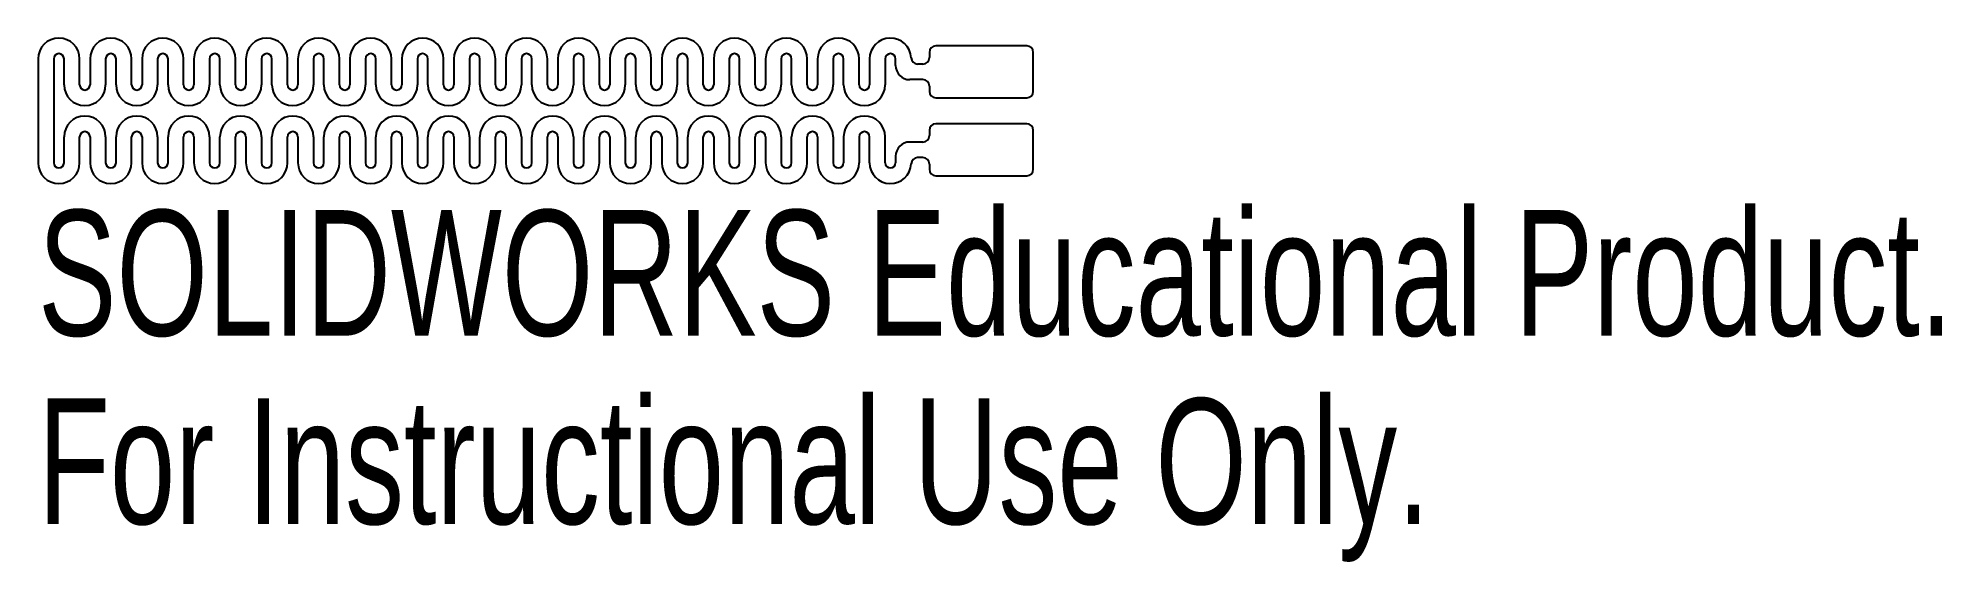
# Model space of a CAD drawing. Header units: millimetres. Extents: x -36.3 to 37, y -17.4 to 2.8.
import ezdxf

# ---------------------------------------------------------------- set-up
doc = ezdxf.new("R2010")
doc.units = ezdxf.units.MM
doc.styles.add('SLDTEXTSTYLE0', font='TXT', dxfattribs={"width": 0.7})

msp = doc.modelspace()

# ---------------------------------------------------------------- linework, layer by layer
at = {"color": 7, "linetype": 'Continuous', "lineweight": 25}
for p, q in [((-2, 2.25), (-2, 2.05)), ((1.75, 2.5), (-1.75, 2.5)), ((2, 0.75), (2, 2.25)), ((-36.3, 2), (-36.3, -2)), ((-35.7, 2), (-35.7, -2)), ((-35.3, 1), (-35.3, 2)), ((-34.7, 1), (-34.7, 2)), ((-34.3, 2), (-34.3, 1)), ((-33.7, 2), (-33.7, 1)), ((-33.3, 1), (-33.3, 2)), ((-32.7, 1), (-32.7, 2)), ((-32.3, 2), (-32.3, 1)), ((-31.7, 2), (-31.7, 1)), ((-31.3, 1), (-31.3, 2)), ((-30.7, 1), (-30.7, 2)), ((-30.3, 2), (-30.3, 1)), ((-29.7, 2), (-29.7, 1)), ((-29.3, 1), (-29.3, 2)), ((-28.7, 1), (-28.7, 2)), ((-28.3, 2), (-28.3, 1)), ((-27.7, 2), (-27.7, 1)), ((-27.3, 1), (-27.3, 2)), ((-26.7, 1), (-26.7, 2)), ((-26.3, 2), (-26.3, 1)), ((-25.7, 2), (-25.7, 1)), ((-25.3, 1), (-25.3, 2)), ((-24.7, 1), (-24.7, 2)), ((-24.3, 2), (-24.3, 1)), ((-23.7, 2), (-23.7, 1)), ((-23.3, 1), (-23.3, 2)), ((-22.7, 1), (-22.7, 2)), ((-22.3, 2), (-22.3, 1)), ((-21.7, 2), (-21.7, 1)), ((-21.3, 1), (-21.3, 2)), ((-20.7, 1), (-20.7, 2)), ((-20.3, 2), (-20.3, 1)), ((-19.7, 2), (-19.7, 1)), ((-19.3, 1), (-19.3, 2)), ((-18.7, 1), (-18.7, 2)), ((-18.3, 2), (-18.3, 1)), ((-17.7, 2), (-17.7, 1)), ((-17.3, 1), (-17.3, 2)), ((-16.7, 1), (-16.7, 2)), ((-16.3, 2), (-16.3, 1)), ((-15.7, 2), (-15.7, 1)), ((-15.3, 1), (-15.3, 2)), ((-14.7, 1), (-14.7, 2)), ((-14.3, 2), (-14.3, 1)), ((-13.7, 2), (-13.7, 1)), ((-13.3, 1), (-13.3, 2)), ((-12.7, 1), (-12.7, 2)), ((-12.3, 2), (-12.3, 1)), ((-11.7, 2), (-11.7, 1)), ((-11.3, 1), (-11.3, 2)), ((-10.7, 1), (-10.7, 2)), ((-10.3, 2), (-10.3, 1)), ((-9.7, 2), (-9.7, 1)), ((-9.3, 1), (-9.3, 2)), ((-8.7, 1), (-8.7, 2)), ((-8.3, 2), (-8.3, 1)), ((-7.7, 2), (-7.7, 1)), ((-7.3, 1), (-7.3, 2)), ((-6.7, 1), (-6.7, 2)), ((-6.3, 2), (-6.3, 1)), ((-5.7, 2), (-5.7, 1)), ((-5.3, 1), (-5.3, 2)), ((-4.7, 1), (-4.7, 2)), ((-4.3, 2), (-4.3, 1)), ((-3.7, 2), (-3.7, 1)), ((-3.3, 1.75), (-3.3, 2)), ((-2.25, 1.8), (-2.451, 1.8)), ((-2.25, 1.2), (-2.75, 1.2)), ((-2, 0.95), (-2, 0.75)), ((-1.75, 0.5), (1.75, 0.5)), ((1.75, -0.5), (-1.75, -0.5)), ((-35.3, -2), (-35.3, -1)), ((-34.7, -2), (-34.7, -1)), ((-34.3, -1), (-34.3, -2)), ((-33.7, -1), (-33.7, -2)), ((-33.3, -2), (-33.3, -1)), ((-32.7, -2), (-32.7, -1)), ((-32.3, -1), (-32.3, -2)), ((-31.7, -1), (-31.7, -2)), ((-31.3, -2), (-31.3, -1)), ((-30.7, -2), (-30.7, -1)), ((-30.3, -1), (-30.3, -2)), ((-29.7, -1), (-29.7, -2)), ((-29.3, -2), (-29.3, -1)), ((-28.7, -2), (-28.7, -1)), ((-28.3, -1), (-28.3, -2)), ((-27.7, -1), (-27.7, -2)), ((-27.3, -2), (-27.3, -1)), ((-26.7, -2), (-26.7, -1)), ((-26.3, -1), (-26.3, -2)), ((-25.7, -1), (-25.7, -2)), ((-25.3, -2), (-25.3, -1)), ((-24.7, -2), (-24.7, -1)), ((-24.3, -1), (-24.3, -2)), ((-23.7, -1), (-23.7, -2)), ((-23.3, -2), (-23.3, -1)), ((-22.7, -2), (-22.7, -1)), ((-22.3, -1), (-22.3, -2)), ((-21.7, -1), (-21.7, -2)), ((-21.3, -2), (-21.3, -1)), ((-20.7, -2), (-20.7, -1)), ((-20.3, -1), (-20.3, -2)), ((-19.7, -1), (-19.7, -2)), ((-19.3, -2), (-19.3, -1)), ((-18.7, -2), (-18.7, -1)), ((-18.3, -1), (-18.3, -2)), ((-17.7, -1), (-17.7, -2)), ((-17.3, -2), (-17.3, -1)), ((-16.7, -2), (-16.7, -1)), ((-16.3, -1), (-16.3, -2)), ((-15.7, -1), (-15.7, -2)), ((-15.3, -2), (-15.3, -1)), ((-14.7, -2), (-14.7, -1)), ((-14.3, -1), (-14.3, -2)), ((-13.7, -1), (-13.7, -2)), ((-13.3, -2), (-13.3, -1)), ((-12.7, -2), (-12.7, -1)), ((-12.3, -1), (-12.3, -2)), ((-11.7, -1), (-11.7, -2)), ((-11.3, -2), (-11.3, -1)), ((-10.7, -2), (-10.7, -1)), ((-10.3, -1), (-10.3, -2)), ((-9.7, -1), (-9.7, -2)), ((-9.3, -2), (-9.3, -1)), ((-8.7, -2), (-8.7, -1)), ((-8.3, -1), (-8.3, -2)), ((-7.7, -1), (-7.7, -2)), ((-7.3, -2), (-7.3, -1)), ((-6.7, -2), (-6.7, -1)), ((-6.3, -1), (-6.3, -2)), ((-5.7, -1), (-5.7, -2)), ((-5.3, -1), (-5.3, -2)), ((-4.7, -1), (-4.7, -2)), ((-4.3, -2), (-4.3, -1)), ((-3.7, -2), (-3.7, -1)), ((-2.25, -1.2), (-2.75, -1.2)), ((-2, -0.75), (-2, -0.95)), ((2, -2.25), (2, -0.75)), ((-3.3, -1.75), (-3.3, -2)), ((-2.25, -1.8), (-2.451, -1.8)), ((-2, -2.05), (-2, -2.25)), ((-1.75, -2.5), (1.75, -2.5))]:
    msp.add_line(p, q, dxfattribs=at)
for centre, radius, start, end in [((-35.5, 2), 0.8, 0, 180), ((-35.5, 2), 0.2, 0, 180), ((-33.5, 2), 0.8, 0, 180), ((-33.5, 2), 0.2, 0, 180), ((-31.5, 2), 0.8, 0, 180), ((-31.5, 2), 0.2, 0, 180), ((-29.5, 2), 0.8, 0, 180), ((-29.5, 2), 0.2, 0, 180), ((-27.5, 2), 0.8, 0, 180), ((-27.5, 2), 0.2, 0, 180), ((-25.5, 2), 0.8, 0, 180), ((-25.5, 2), 0.2, 0, 180), ((-23.5, 2), 0.8, 0, 180), ((-23.5, 2), 0.2, 0, 180), ((-21.5, 2), 0.8, 0, 180), ((-21.5, 2), 0.2, 0, 180), ((-19.5, 2), 0.8, 0, 180), ((-19.5, 2), 0.2, 0, 180), ((-17.5, 2), 0.8, 0, 180), ((-17.5, 2), 0.2, 0, 180), ((-15.5, 2), 0.8, 0, 180), ((-15.5, 2), 0.2, 0, 180), ((-13.5, 2), 0.8, 0, 180), ((-13.5, 2), 0.2, 0, 180), ((-11.5, 2), 0.8, 0, 180), ((-11.5, 2), 0.2, 0, 180), ((-9.5, 2), 0.8, 0, 180), ((-9.5, 2), 0.2, 0, 180), ((-7.5, 2), 0.8, 0, 180), ((-7.5, 2), 0.2, 0, 180), ((-5.5, 2), 0.8, 0, 180), ((-5.5, 2), 0.2, 0, 180), ((-3.5, 2), 0.8, 2.7294, 180), ((-3.5, 2), 0.2, 0, 180), ((-1.75, 2.25), 0.25, 90, 180), ((1.75, 2.25), 0.25, 0, 90), ((-2.75, 1.75), 0.55, 180, 270), ((-2.451, 2.05), 0.25, 182.7294, 270), ((-2.25, 2.05), 0.25, 270, 0), ((-34.5, 1), 0.8, 180, 0), ((-34.5, 1), 0.2, 180, 0), ((-32.5, 1), 0.8, 180, 0), ((-32.5, 1), 0.2, 180, 0), ((-30.5, 1), 0.8, 180, 0), ((-30.5, 1), 0.2, 180, 0), ((-28.5, 1), 0.8, 180, 0), ((-28.5, 1), 0.2, 180, 0), ((-26.5, 1), 0.8, 180, 0), ((-26.5, 1), 0.2, 180, 0), ((-24.5, 1), 0.8, 180, 0), ((-24.5, 1), 0.2, 180, 0), ((-22.5, 1), 0.8, 180, 0), ((-22.5, 1), 0.2, 180, 0), ((-20.5, 1), 0.8, 180, 0), ((-20.5, 1), 0.2, 180, 0), ((-18.5, 1), 0.8, 180, 0), ((-18.5, 1), 0.2, 180, 0), ((-16.5, 1), 0.8, 180, 0), ((-16.5, 1), 0.2, 180, 0), ((-14.5, 1), 0.8, 180, 0), ((-14.5, 1), 0.2, 180, 0), ((-12.5, 1), 0.8, 180, 0), ((-12.5, 1), 0.2, 180, 0), ((-10.5, 1), 0.8, 180, 0), ((-10.5, 1), 0.2, 180, 0), ((-8.5, 1), 0.8, 180, 0), ((-8.5, 1), 0.2, 180, 0), ((-6.5, 1), 0.8, 180, 0), ((-6.5, 1), 0.2, 180, 0), ((-4.5, 1), 0.8, 180, 0), ((-4.5, 1), 0.2, 180, 0), ((-2.25, 0.95), 0.25, 0, 90), ((-1.75, 0.75), 0.25, 180, 270), ((1.75, 0.75), 0.25, 270, 0), ((-34.5, -1), 0.8, 0, 180), ((-32.5, -1), 0.8, 0, 180), ((-30.5, -1), 0.8, 0, 180), ((-28.5, -1), 0.8, 0, 180), ((-26.5, -1), 0.8, 0, 180), ((-24.5, -1), 0.8, 0, 180), ((-22.5, -1), 0.8, 0, 180), ((-20.5, -1), 0.8, 0, 180), ((-18.5, -1), 0.8, 0, 180), ((-16.5, -1), 0.8, 0, 180), ((-14.5, -1), 0.8, 0, 180), ((-12.5, -1), 0.8, 0, 180), ((-10.5, -1), 0.8, 0, 180), ((-8.5, -1), 0.8, 0, 180), ((-6.5, -1), 0.8, 0, 180), ((-4.5, -1), 0.8, 0, 180), ((-1.75, -0.75), 0.25, 90, 180), ((1.75, -0.75), 0.25, 0, 90), ((-34.5, -1), 0.2, 0, 180), ((-32.5, -1), 0.2, 0, 180), ((-30.5, -1), 0.2, 0, 180), ((-28.5, -1), 0.2, 0, 180), ((-26.5, -1), 0.2, 0, 180), ((-24.5, -1), 0.2, 0, 180), ((-22.5, -1), 0.2, 0, 180), ((-20.5, -1), 0.2, 0, 180), ((-18.5, -1), 0.2, 0, 180), ((-16.5, -1), 0.2, 0, 180), ((-14.5, -1), 0.2, 0, 180), ((-12.5, -1), 0.2, 0, 180), ((-10.5, -1), 0.2, 0, 180), ((-8.5, -1), 0.2, 0, 180), ((-6.5, -1), 0.2, 0, 180), ((-4.5, -1), 0.2, 0, 180), ((-2.75, -1.75), 0.55, 90, 180), ((-2.25, -0.95), 0.25, 270, 0), ((-35.5, -2), 0.8, 180, 0), ((-35.5, -2), 0.2, 180, 0), ((-33.5, -2), 0.8, 180, 0), ((-33.5, -2), 0.2, 180, 0), ((-31.5, -2), 0.8, 180, 0), ((-31.5, -2), 0.2, 180, 0), ((-29.5, -2), 0.8, 180, 0), ((-29.5, -2), 0.2, 180, 0), ((-27.5, -2), 0.8, 180, 0), ((-27.5, -2), 0.2, 180, 0), ((-25.5, -2), 0.8, 180, 0), ((-25.5, -2), 0.2, 180, 0), ((-23.5, -2), 0.8, 180, 0), ((-23.5, -2), 0.2, 180, 0), ((-21.5, -2), 0.8, 180, 0), ((-21.5, -2), 0.2, 180, 0), ((-19.5, -2), 0.8, 180, 0), ((-19.5, -2), 0.2, 180, 0), ((-17.5, -2), 0.8, 180, 0), ((-17.5, -2), 0.2, 180, 0), ((-15.5, -2), 0.8, 180, 0), ((-15.5, -2), 0.2, 180, 0), ((-13.5, -2), 0.8, 180, 0), ((-13.5, -2), 0.2, 180, 0), ((-11.5, -2), 0.8, 180, 0), ((-11.5, -2), 0.2, 180, 0), ((-9.5, -2), 0.8, 180, 0), ((-9.5, -2), 0.2, 180, 0), ((-7.5, -2), 0.8, 180, 0), ((-7.5, -2), 0.2, 180, 0), ((-5.5, -2), 0.8, 180, 0), ((-5.5, -2), 0.2, 180, 0), ((-3.5, -2), 0.8, 180, 357.2706), ((-3.5, -2), 0.2, 180, 0), ((-2.451, -2.05), 0.25, 90, 177.2706), ((-2.25, -2.05), 0.25, 0, 90), ((-1.75, -2.25), 0.25, 180, 270), ((1.75, -2.25), 0.25, 270, 0)]:
    msp.add_arc(centre, radius, start, end, dxfattribs=at)

# ---------------------------------------------------------------- texts
at = {"color": 7, "linetype": 'Continuous', "char_height": 4.83362, "attachment_point": 1, "style": 'SLDTEXTSTYLE0'}
for s, insert in [('SOLIDWORKS Educational Product.', (-36.3, -3.82)), ('For Instructional Use Only.', (-36.3, -11.07))]:
    msp.add_mtext(s, dxfattribs=dict(at, insert=insert))

doc.saveas('drawing.dxf')
